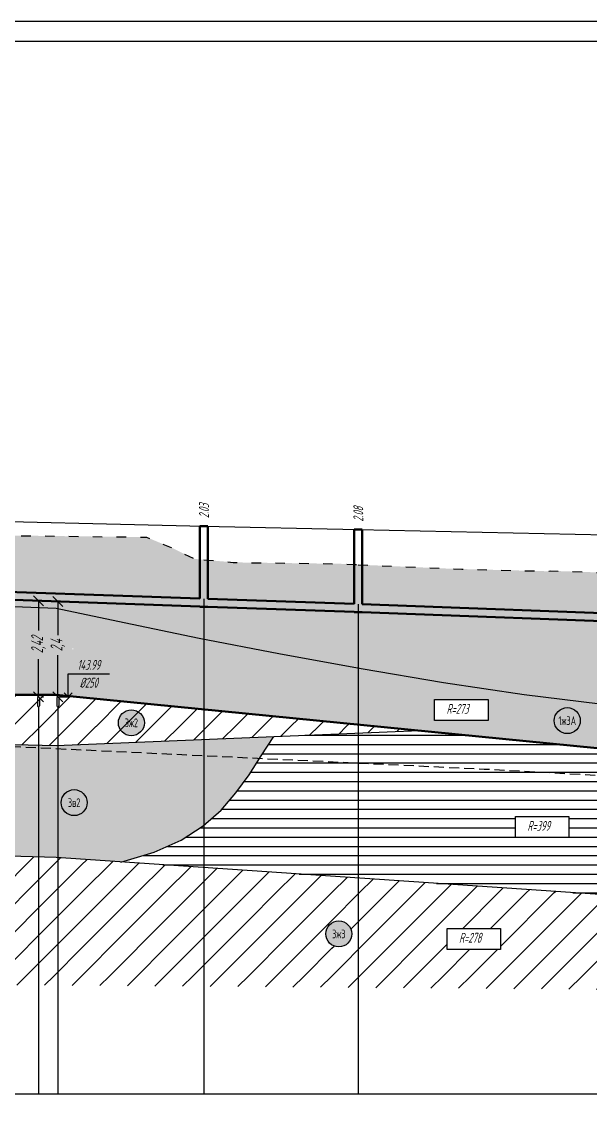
# Model space of a CAD drawing. Header units: metres. Extents: x -34 to 1749, y -3376 to -2956.
# Drawn here: x 1009.8 to 1152.9, y -3228.7 to -2956.5 of the extents above; entities that cross this region are included whole.
import ezdxf
from ezdxf.enums import TextEntityAlignment as Align

# ---------------------------------------------------------------- set-up
doc = ezdxf.new("R2010")
doc.units = ezdxf.units.M
doc.header["$LTSCALE"] = 0.2
doc.linetypes.add('ACAD_ISO03W100', pattern=[30, 12, -18])
doc.linetypes.add('штриховая', pattern=[19.05, 12.7, -6.35])
for name, color, linetype in [('МГТ_ИГ_Геология', 252, 'Continuous'), ('Примыкания', 7, 'Continuous'), ('Проектная земля', 7, 'Continuous'), ('Таблица', 7, 'Continuous'), ('Трубы', 7, 'Continuous'), ('Узлы', 7, 'Continuous'), ('Чёрная земля', 7, 'ACAD_ISO03W100')]:
    doc.layers.add(name, color=color, linetype=linetype)
doc.layers.add('МГТ_НВК_рабочий', color=171, linetype='Continuous', lineweight=30)
doc.styles.add('SPDS', font='SPDS', dxfattribs={"width": 0.7, "oblique": 15, "height": 2.5})
doc.styles.get("Standard").update_dxf_attribs({"font": 'SPDS.shx', "width": 0.7, "oblique": 15, "height": 3})
doc.styles.add('Стиль Simplex', font='simplex.shx')
doc.dimstyles.new('ISO-25', dxfattribs={"dimtxt": 2.5, "dimasz": 2.5, "dimexe": 1.25, "dimexo": 0.625, "dimtad": 1, "dimtxsty": 'Standard', "dimcen": 2.5, "dimadec": 0, "dimazin": 0, "dimtfac": 1, "dimtmove": 0, "dimatfit": 3, "dimfxl": 1, "dimarcsym": 0})
pattern_1 = [(225, (-1.154, -2839.8476), (3e-16, -3), [2.1213, -2.121341]), (315, (-2.654, -2838.3476), (3, 0), [2.1213, -2.121341]), (45, (-4.154, -2839.8476), (0, 3), [2.1213, -2.121341]), (135, (-2.654, -2841.3476), (-3, 3e-16), [2.1213, -2.121341])]

# ---------------------------------------------------------------- blocks, each defined once
blk = doc.blocks.new('круг1_-26_3_-64_')
at = {"layer": 'МГТ_ИГ_Геология', "true_color": 0xffffff}
blk.add_hatch(color=7, dxfattribs=at).paths.add_polyline_path([(-0.327, 0, 1), (0.327, 0, 1)])
at = {"color": 7, "lineweight": 25}
blk.add_circle((0, 0), 0.327, dxfattribs=at)
at = {"layer": 'МГТ_ИГ_Геология', "style": 'Стиль Simplex', "width": 0.590909}
blk.add_text('1ж3А', height=0.22, dxfattribs=at).set_placement((0, 0), align=Align.MIDDLE_CENTER)
blk = doc.blocks.new('круг3_-26_3')
at = {"true_color": 0xffffff}
blk.add_hatch(color=7, dxfattribs=at).paths.add_polyline_path([(-0.327, 0, 1), (0.327, 0, 1)])
at = {"color": 7, "lineweight": 25}
blk.add_circle((0, 0), 0.327, dxfattribs=at)
at = {"color": 7, "lineweight": 25, "style": 'Стиль Simplex', "width": 0.590909}
blk.add_text('3ж3', height=0.22, dxfattribs=at).set_placement((0, 0), align=Align.MIDDLE_CENTER)
blk = doc.blocks.new('круг3_-30_2')
at = {"true_color": 0xffffff}
blk.add_hatch(color=7, dxfattribs=at).paths.add_polyline_path([(-0.327, 0, 1), (0.327, 0, 1)])
at = {"color": 7, "lineweight": 25}
blk.add_circle((0, 0), 0.327, dxfattribs=at)
at = {"color": 7, "lineweight": 25, "style": 'Стиль Simplex', "width": 0.590909}
blk.add_text('3в2', height=0.22, dxfattribs=at).set_placement((0, 0), align=Align.MIDDLE_CENTER)
blk = doc.blocks.new('круг3_-26_2')
at = {"true_color": 0xffffff}
blk.add_hatch(color=7, dxfattribs=at).paths.add_polyline_path([(-0.327, 0, 1), (0.327, 0, 1)])
at = {"color": 7, "lineweight": 25}
blk.add_circle((0, 0), 0.327, dxfattribs=at)
at = {"color": 7, "lineweight": 25, "style": 'Стиль Simplex', "width": 0.590909}
blk.add_text('3ж2', height=0.22, dxfattribs=at).set_placement((0, 0), align=Align.MIDDLE_CENTER)
blk = doc.blocks.new('31231')
at = {"layer": 'МГТ_ИГ_Геология'}
blk.add_lwpolyline([(153.57, -218.19), (167.02, -218.19), (167.02, -223.48), (153.57, -223.48)], close=True, dxfattribs=at)
at = {"layer": 'МГТ_ИГ_Геология', "insert": (156.56, -219.29), "char_height": 2.5, "attachment_point": 1}
blk.add_mtext_dynamic_manual_height_columns('R=273', width=10.097, gutter_width=15, heights=[0], dxfattribs=at)
blk = doc.blocks.new('уенрке')
at = {"layer": 'МГТ_ИГ_Геология'}
blk.add_lwpolyline([(147.85, -230.19), (161.29, -230.19), (161.29, -235.48), (147.85, -235.48)], close=True, dxfattribs=at)
at = {"layer": 'МГТ_ИГ_Геология', "insert": (150.84, -231.29), "char_height": 2.5, "attachment_point": 1}
blk.add_mtext_dynamic_manual_height_columns('R=278', width=10.097, gutter_width=15, heights=[0], dxfattribs=at)
blk = doc.blocks.new('онгшлш')
at = {"layer": 'МГТ_ИГ_Геология'}
blk.add_lwpolyline([(147.85, -230.19), (161.29, -230.19), (161.29, -235.48), (147.85, -235.48)], close=True, dxfattribs=at)
at = {"layer": 'МГТ_ИГ_Геология', "insert": (150.84, -231.29), "char_height": 2.5, "attachment_point": 1}
blk.add_mtext_dynamic_manual_height_columns('R=399', width=10.097, gutter_width=15, heights=[0], dxfattribs=at)
blk = doc.blocks.new('_OBLIQUE')
at = {"color": 0, "linetype": 'ByBlock', "lineweight": -2}
blk.add_line((0.5, 0.5), (-0.5, -0.5), dxfattribs=at)
blk = doc.blocks.new('*D55')
at = {"layer": 'Defpoints', "color": 0, "transparency": 16777216}
for p in [(1014.01, -3102.33), (1014.01, -3126.54), (1014.01, -3126.54)]:
    blk.add_point(p, dxfattribs=at)
at = {"layer": 'Примыкания', "color": 0, "lineweight": -2, "transparency": 16777216}
for p, q in [((1014.01, -3102.33), (1014.01, -3109.82)), ((1014.63, -3102.33), (1015.26, -3102.33)), ((1014.01, -3126.54), (1014.01, -3117.07)), ((1014.63, -3126.54), (1015.26, -3126.54))]:
    blk.add_line(p, q, dxfattribs=at)
at = {"layer": 'Примыкания', "color": 0, "lineweight": -2, "transparency": 16777216, "xscale": 2.5, "yscale": 2.5, "zscale": 2.5}
for p, rotation in [((1014.01, -3102.33), 89.99526708163629), ((1014.01, -3126.54), 269.9952670816364)]:
    blk.add_blockref('_OBLIQUE', p, dxfattribs=dict(at, rotation=rotation))
at = {"layer": 'Примыкания', "color": 0, "transparency": 16777216, "insert": (1014.01, -3113.45), "char_height": 3, "width": 5.8875, "attachment_point": 5, "rotation": 89.9953}
blk.add_mtext('2,42', dxfattribs=at)
blk = doc.blocks.new('*D56')
at = {"layer": 'Defpoints', "color": 0, "transparency": 16777216}
for p in [(1018.89, -3102.5), (1018.89, -3126.54), (1018.89, -3126.54)]:
    blk.add_point(p, dxfattribs=at)
at = {"layer": 'Примыкания', "color": 0, "lineweight": -2, "transparency": 16777216}
for p, q in [((1018.89, -3102.5), (1018.89, -3111.02)), ((1019.51, -3102.5), (1020.14, -3102.5)), ((1018.89, -3126.54), (1018.89, -3116.04)), ((1019.51, -3126.54), (1020.14, -3126.54))]:
    blk.add_line(p, q, dxfattribs=at)
at = {"layer": 'Примыкания', "color": 0, "lineweight": -2, "transparency": 16777216, "xscale": 2.5, "yscale": 2.5, "zscale": 2.5}
for p, rotation in [((1018.89, -3102.5), 89.9952336208488), ((1018.89, -3126.54), 269.9952336208488)]:
    blk.add_blockref('_OBLIQUE', p, dxfattribs=dict(at, rotation=rotation))
at = {"layer": 'Примыкания', "color": 0, "transparency": 16777216, "insert": (1018.89, -3113.53), "char_height": 3, "width": 4.575, "attachment_point": 5, "rotation": 89.9952}
blk.add_mtext('2,4', dxfattribs=at)

msp = doc.modelspace()

# ---------------------------------------------------------------- hatches: boundary and pattern name
at = {"layer": 'МГТ_ИГ_Геология'}
h = msp.add_hatch(dxfattribs=at)
h.set_pattern_fill('GR24', color=256, scale=10, style=0, pattern_type=2)
h.set_pattern_definition(pattern_1)
h.paths.add_polyline_path([(1269.558, -3099.874), (1267.93, -3099.874), (1257.264, -3093.811), (1256.493, -3093.663), (1233.421, -3093.269), (1213.953, -3092.957), (1208.337, -3092.826), (1207.68, -3092.671), (1195.604, -3091.422), (1188.252, -3095.485), (1187.318, -3095.595), (1185.31, -3095.832), (1179.102, -3095.954), (1174.596, -3096.055), (1172.574, -3095.79), (1142.861, -3094.781), (1142.208, -3094.901), (1140.585, -3094.85), (1120.595, -3094.332), (1117.683, -3094.253), (1094.517, -3093.231), (1093.7, -3093.208), (1090.817, -3093.033), (1063.074, -3092.657), (1063.028, -3092.652), (1063.023, -3092.652), (1062.995, -3092.65), (1055.675, -3092), (1053.279, -3091.787), (1047.388, -3088.884), (1041.216, -3086.317), (989.223, -3085.661), (986.686, -3085.922), (986.686, -3102.963), (1018.486, -3104.165), (1035.591, -3107.832), (1054.469, -3111.707), (1074.548, -3115.621), (1095.254, -3119.407), (1116.014, -3122.898), (1136.253, -3125.926), (1155.398, -3128.322), (1172.875, -3129.921), (1217.155, -3129.087), (1269.558, -3114.874)])
h.paths.add_polyline_path([(1162.035, -3113.484, -1), (1155.489, -3113.484, -1)], flags=16)
h.paths.add_polyline_path([(990.905, -3097.519), (989.475, -3097.519), (990.175, -3096.089)], flags=16)
h.paths.add_polyline_path([(1156.695, -3115.134), (1160.829, -3115.134), (1160.829, -3111.834), (1156.695, -3111.834)], flags=8)
h.paths.add_polyline_path([(1168.466, -3116.616), (1173.361, -3116.616), (1173.361, -3110.616), (1168.466, -3110.616)], flags=24)
h.paths.add_polyline_path([(1261.88, -3114.924), (1269.108, -3114.924), (1269.108, -3111.624), (1261.88, -3111.624)], flags=24)
h.paths.add_polyline_path([(1261.88, -3103.924), (1269.108, -3103.924), (1269.108, -3100.624), (1261.88, -3100.624)], flags=24)
h.paths.add_polyline_path([(987.136, -3103.075), (991.951, -3103.075), (991.951, -3099.775), (987.136, -3099.775)], flags=25)
h.paths.add_polyline_path([(987.136, -3086.475), (992.26, -3086.475), (992.26, -3083.175), (987.136, -3083.175)], flags=9)
h.paths.add_polyline_path([(1157.891, -3120.931), (1171.334, -3120.931), (1171.334, -3126.226), (1157.891, -3126.226)], flags=16)
h.paths.add_polyline_path([(1160.093, -3125.327), (1167.643, -3125.327), (1168.688, -3121.426), (1161.138, -3121.426)], flags=8)
h = msp.add_hatch(dxfattribs=at)
h.set_pattern_fill('GR24', color=256, scale=10, style=0, pattern_type=2)
h.set_pattern_definition(pattern_1)
h.paths.add_polyline_path([(1095.254, -3119.407), (1074.548, -3115.621), (1054.469, -3111.707), (1035.591, -3107.832), (1018.486, -3104.165), (986.686, -3102.963), (986.686, -3126.025), (1018.486, -3126.035), (1172.574, -3141.179), (1217.155, -3129.087), (1172.875, -3129.921), (1155.398, -3128.322), (1136.253, -3125.926), (1116.014, -3122.898)])
edge = h.paths.add_edge_path(flags=16)
edge.add_arc((1022.65, -3114.425), 0.143, 0, 360)
h.paths.add_polyline_path([(990.956, -3107.775), (989.416, -3107.775), (989.416, -3106.275), (990.956, -3106.275)], flags=16)
edge = h.paths.add_edge_path(flags=16)
edge.add_arc((1147.138, -3132.517), 3.273, 0, 360)
h.paths.add_polyline_path([(984.686, -3103.025), (858.507, -3111.064), (858.507, -3129.064), (962.563, -3128.97), (969.857, -3127.834), (984.686, -3126.025)])
edge = h.paths.add_edge_path(flags=16)
edge.add_arc((915.126, -3118.371), 3.273, 0, 360)
h.paths.add_polyline_path([(987.136, -3126.075), (993.48, -3126.075), (993.48, -3122.775), (987.136, -3122.775)], flags=17)
h.paths.add_polyline_path([(912.224, -3120.021), (918.028, -3120.021), (918.028, -3116.721), (912.224, -3116.721)], flags=16)
h.paths.add_polyline_path([(976.946, -3126.075), (984.236, -3126.075), (984.236, -3122.775), (976.946, -3122.775)], flags=16)
h.paths.add_polyline_path([(858.957, -3129.114), (864.019, -3129.114), (864.019, -3125.814), (858.957, -3125.814)])
h.paths.add_polyline_path([(935.304, -3115.016), (948.746, -3115.016), (948.746, -3120.311), (935.304, -3120.311)], flags=16)
h.paths.add_polyline_path([(937.478, -3119.516), (945.144, -3119.516), (946.217, -3115.511), (938.551, -3115.511)], flags=8)
h.paths.add_polyline_path([(1113.745, -3127.195), (1127.188, -3127.195), (1127.188, -3132.49), (1113.745, -3132.49)], flags=16)
h.paths.add_polyline_path([(1115.919, -3131.695), (1123.586, -3131.695), (1124.659, -3127.69), (1116.992, -3127.69)], flags=8)
h = msp.add_hatch(dxfattribs=at)
h.set_pattern_fill('GR07', color=256, scale=10, style=0, pattern_type=2)
h.set_pattern_definition([(0, (-4.244, -2839.8476), (0, 7), [16.33, 0]), (0, (-4.244, -2837.5176), (0, 7), [16.33, 0]), (0, (-4.244, -2835.1776), (0, 7), [16.33, 0])])
h.paths.add_polyline_path([(1225.374, -3154.921), (1238.11, -3148.246), (1249.955, -3141.674), (1260.555, -3135.464), (1269.558, -3129.874), (1269.558, -3114.874), (1172.574, -3141.179), (1109.599, -3134.989), (1073.232, -3136.497), (1070.092, -3141.358), (1067.017, -3146.127), (1063.738, -3150.721), (1059.983, -3155.055), (1055.479, -3159.047), (1049.956, -3162.611), (1043.142, -3165.665), (1034.765, -3168.126), (1172.576, -3177.475), (1185.347, -3172.976), (1198.639, -3167.545), (1212.1, -3161.44)])
h.paths.add_polyline_path([(1163.214, -3158.397, -1), (1156.668, -3158.397, -1)], flags=16)
h.paths.add_polyline_path([(1157.906, -3160.047), (1161.977, -3160.047), (1161.977, -3156.747), (1157.906, -3156.747)], flags=8)
h.paths.add_polyline_path([(1171.411, -3160.619), (1176.078, -3160.619), (1176.078, -3154.619), (1171.411, -3154.619)], flags=24)
h.paths.add_polyline_path([(1261.88, -3129.924), (1269.108, -3129.924), (1269.108, -3126.624), (1261.88, -3126.624)], flags=24)
h.paths.add_polyline_path([(1134.1, -3156.663), (1147.542, -3156.663), (1147.542, -3161.958), (1134.1, -3161.958)], flags=16)
h.paths.add_polyline_path([(1136.263, -3161.01), (1143.943, -3161.01), (1144.975, -3157.158), (1137.295, -3157.158)], flags=8)
h = msp.add_hatch(dxfattribs=at)
h.set_pattern_fill('GR38', color=256, scale=10, style=0, pattern_type=2)
h.set_pattern_definition([(45, (20.481, -2889.003), (0, 21), [9.8995, -19.799]), (45, (34.481, -2903.003), (0, 21), [9.8995, -19.799]), (45, (20.481, -2903.003), (0, 21), [14.142, -15.5565]), (45, (30.481, -2893.003), (0, 21), [15.556, -14.1425]), (45, (27.481, -2903.003), (0, 21), [19.799, -9.8995]), (45, (20.481, -2896.003), (0, 21), [19.799, -9.8995])])
h.paths.add_polyline_path([(1018.486, -3126.035), (986.686, -3126.025), (986.686, -3138.025), (1018.486, -3138.766), (1109.599, -3134.989)])
edge = h.paths.add_edge_path(flags=16)
edge.add_arc((1018.055, -3132.052), 0.325, 0, 360)
h.paths.add_polyline_path([(990.956, -3127.775), (989.416, -3127.775), (989.416, -3126.275), (990.956, -3126.275)], flags=16)
h.paths.add_polyline_path([(984.686, -3126.025), (969.857, -3127.834), (955.269, -3130.106), (940.668, -3132.639), (925.797, -3135.228), (910.402, -3137.669), (894.225, -3139.758), (984.686, -3138.025)])
edge = h.paths.add_edge_path(flags=16)
edge.add_arc((971.154, -3131.611), 3.273, 0, 360)
h.paths.add_polyline_path([(987.136, -3138.075), (992.198, -3138.075), (992.198, -3134.775), (987.136, -3134.775)], flags=17)
h.paths.add_polyline_path([(968.871, -3133.261), (973.437, -3133.261), (973.437, -3129.961), (968.871, -3129.961)], flags=0)
h.paths.add_polyline_path([(971.396, -3142.297), (984.524, -3142.297), (984.524, -3137.268), (971.396, -3137.268)])
h.paths.add_polyline_path([(976.946, -3138.075), (984.236, -3138.075), (984.236, -3134.775), (976.946, -3134.775)], flags=16)
h = msp.add_hatch(dxfattribs=at)
h.set_pattern_fill('GR28', color=256, scale=10, style=0, pattern_type=2)
h.set_pattern_definition([(90, (-4.154, -2839.7676), (-2.5, 2.5), [0.11, -4.89]), (45, (-4.154, -2839.6576), (-2.5, 2.5), [0.113137, -3.422397]), (0, (-4.074, -2839.5776), (2.5, 2.5), [0.11, -4.89]), (315, (-3.964, -2839.5776), (2.5, 2.5), [0.113137, -3.422397]), (90, (-3.884, -2839.7676), (-2.5, 2.5), [0.11, -4.89]), (45, (-3.964, -2839.8476), (-2.5, 2.5), [0.113137, -3.422397]), (0, (-4.074, -2839.8476), (2.5, 2.5), [0.11, -4.89]), (315, (-4.154, -2839.7676), (2.5, 2.5), [0.113137, -3.422397])])
h.paths.add_polyline_path([(1067.017, -3146.127), (1070.092, -3141.358), (1073.232, -3136.497), (1018.486, -3138.766), (986.686, -3138.025), (986.686, -3166.056), (1018.49, -3167.021), (1034.765, -3168.126), (1043.142, -3165.665), (1049.956, -3162.611), (1055.479, -3159.047), (1059.983, -3155.055), (1063.738, -3150.721)])
h.paths.add_polyline_path([(993.704, -3151.987, -1), (990.238, -3151.987, -1)], flags=16)
h.paths.add_polyline_path([(990.905, -3147.519), (989.475, -3147.519), (990.175, -3146.089)], flags=16)
h.paths.add_polyline_path([(990.175, -3161.089), (990.905, -3162.519), (989.475, -3162.519)], flags=16)
h.paths.add_polyline_path([(1026.265, -3153.167, -1), (1019.72, -3153.167, -1)], flags=16)
h.paths.add_polyline_path([(984.686, -3138.025), (894.225, -3139.758), (877.012, -3141.291), (858.507, -3142.064), (858.507, -3160.064), (867.783, -3160.708), (875.167, -3161.248), (881.382, -3161.759), (887.151, -3162.318), (893.199, -3163.002), (900.248, -3163.885), (909.022, -3165.044), (920.245, -3166.556), (984.686, -3166.025)])
h.paths.add_polyline_path([(904.182, -3151.701, -1), (910.728, -3151.701, -1)], flags=16)
h.paths.add_polyline_path([(890.454, -3151.025, -1), (893.92, -3151.025, -1)], flags=16)
h.paths.add_polyline_path([(892.082, -3152.044), (891.754, -3151.956), (891.542, -3151.694), (891.362, -3151.398), (891.362, -3151.294), (891.402, -3151.464), (891.542, -3151.694), (891.712, -3151.904), (891.822, -3151.974), (892.082, -3152.044), (892.385, -3152.018), (892.432, -3151.974), (892.312, -3152.024)], flags=0)
h.paths.add_polyline_path([(987.136, -3166.075), (992.198, -3166.075), (992.198, -3162.775), (987.136, -3162.775)], flags=25)
h.paths.add_polyline_path([(905.265, -3153.351), (909.645, -3153.351), (909.645, -3150.051), (905.265, -3150.051)], flags=8)
h.paths.add_polyline_path([(925.496, -3153.461), (930.163, -3153.461), (930.163, -3147.461), (925.496, -3147.461)], flags=24)
h.paths.add_polyline_path([(976.946, -3166.075), (984.236, -3166.075), (984.236, -3162.775), (976.946, -3162.775)], flags=24)
h.paths.add_polyline_path([(971.396, -3142.297), (984.524, -3142.297), (984.524, -3137.268), (971.396, -3137.268)], flags=9)
h.paths.add_polyline_path([(858.957, -3160.114), (864.019, -3160.114), (864.019, -3156.814), (858.957, -3156.814)], flags=25)
h.paths.add_polyline_path([(935.305, -3150.5), (948.748, -3150.5), (948.748, -3155.794), (935.305, -3155.794)], flags=16)
h.paths.add_polyline_path([(937.507, -3154.702), (945.232, -3154.702), (946.225, -3150.994), (938.5, -3150.994)], flags=8)
h = msp.add_hatch(dxfattribs=at)
h.set_pattern_fill('GR38', color=256, scale=10, style=0, pattern_type=2)
h.set_pattern_definition([(45, (-4.154, -2825.848), (0, 21), [9.8995, -19.799]), (45, (9.846, -2839.848), (0, 21), [9.8995, -19.799]), (45, (-4.154, -2839.848), (0, 21), [14.142, -15.5565]), (45, (5.846, -2829.848), (0, 21), [15.556, -14.1425]), (45, (2.846, -2839.848), (0, 21), [19.799, -9.8995]), (45, (-4.154, -2832.848), (0, 21), [19.799, -9.8995])])
h.paths.add_polyline_path([(1269.558, -3159.953), (1215.661, -3159.691), (1212.1, -3161.44), (1198.639, -3167.545), (1185.347, -3172.976), (1172.576, -3177.475), (1018.49, -3167.021), (986.686, -3166.056), (986.686, -3197.363), (986.973, -3197.308), (987.017, -3197.285), (986.686, -3197.365), (986.686, -3197.963), (986.935, -3197.916), (987.017, -3197.875), (986.686, -3197.967), (986.686, -3198.933), (1213.139, -3200.635), (1243.488, -3197.661, -0.5450264), (1248.975, -3197.27), (1269.558, -3195.874)])
h.paths.add_polyline_path([(1086.348, -3186.233, -1), (1092.894, -3186.233, -1)], flags=16)
h.paths.add_polyline_path([(1235.854, -3180.18, -1), (1242.4, -3180.18, -1)], flags=16)
h.paths.add_polyline_path([(990.956, -3182.775), (989.416, -3182.775), (989.416, -3181.275), (990.956, -3181.275)], flags=16)
h.paths.add_polyline_path([(1087.338, -3187.883), (1091.904, -3187.883), (1091.904, -3184.583), (1087.338, -3184.583)], flags=8)
h.paths.add_polyline_path([(1236.843, -3181.83), (1241.41, -3181.83), (1241.41, -3178.53), (1236.843, -3178.53)], flags=8)
h.paths.add_polyline_path([(1261.88, -3195.924), (1269.108, -3195.924), (1269.108, -3192.624), (1261.88, -3192.624)], flags=24)
h.paths.add_polyline_path([(1261.958, -3163.292), (1269.187, -3163.292), (1269.187, -3159.992), (1261.958, -3159.992)], flags=24)
h.paths.add_polyline_path([(1116.887, -3184.853), (1130.329, -3184.853), (1130.329, -3190.148), (1116.887, -3190.148)], flags=16)
h.paths.add_polyline_path([(1119.089, -3189.249), (1126.683, -3189.249), (1127.728, -3185.348), (1120.134, -3185.348)], flags=8)

# ---------------------------------------------------------------- linework, layer by layer
at = {"layer": 'МГТ_ИГ_Геология', "linetype": 'Continuous', "lineweight": 25, "flags": 128}
for points in [[(986.686, -3102.963), (1018.486, -3104.165), (1035.591, -3107.832), (1054.469, -3111.707), (1074.548, -3115.621), (1095.254, -3119.407), (1116.014, -3122.898), (1136.253, -3125.926), (1155.398, -3128.322), (1172.875, -3129.921), (1217.155, -3129.087)], [(986.686, -3138.025), (1018.486, -3138.766), (1109.896, -3134.977)], [(1034.765, -3168.126), (1043.142, -3165.665), (1049.956, -3162.611), (1055.479, -3159.047), (1059.983, -3155.055), (1063.738, -3150.721), (1067.017, -3146.127), (1070.092, -3141.358), (1073.232, -3136.497)], [(1172.576, -3177.475), (1018.49, -3167.021), (985.686, -3166.025)]]:
    msp.add_lwpolyline(points, dxfattribs=at)
at = {"layer": 'МГТ_ИГ_Геология', "linetype": 'Continuous', "lineweight": 50, "flags": 128}
msp.add_lwpolyline([(986.686, -3126.025), (1018.486, -3126.035), (1172.574, -3141.179), (1269.558, -3114.874)], dxfattribs=at)
at = {"layer": 'МГТ_ИГ_Геология', "color": 5, "linetype": 'штриховая', "lineweight": 30, "flags": 128}
msp.add_lwpolyline([(858.507, -3142.214), (984.686, -3138.025), (986.686, -3138.025), (1126.195, -3144.703), (1187.318, -3148.072), (1269.558, -3146.874), (1359.609, -3139.479), (1410.12, -3135.879), (1474.564, -3150.98)], dxfattribs=at)
at = {"layer": 'МГТ_НВК_рабочий', "color": 0, "lineweight": -2}
msp.add_lwpolyline([(-34.345, -3376.467), (1748.655, -3376.467), (1748.655, -2956.467), (-34.345, -2956.467)], close=True, dxfattribs=at)
at = {"layer": 'МГТ_НВК_рабочий', "color": 0}
msp.add_lwpolyline([(1743.655, -2961.467), (-14.345, -2961.467), (-14.345, -3366.467), (1743.655, -3366.467)], close=True, dxfattribs=at)
at = {"layer": 'Примыкания'}
for p, q in [((1013.757, -3126.791), (1013.757, -3128.791)), ((1014.257, -3126.791), (1014.257, -3128.791)), ((1018.636, -3126.792), (1018.636, -3128.792)), ((1019.136, -3126.792), (1019.136, -3128.792)), ((1014.007, -3129.041), (1014.007, -3226.467)), ((1018.886, -3129.042), (1018.886, -3226.467))]:
    msp.add_line(p, q, dxfattribs=at)
at = {"layer": 'Примыкания', "color": 0, "flags": 128}
for points in [[(1018.886, -3126.542), (1021.455, -3126.542), (1021.455, -3120.717), (1031.855, -3120.717)], [(1020.455, -3125.542), (1021.455, -3126.542), (1022.455, -3125.542)]]:
    msp.add_lwpolyline(points, dxfattribs=at)
at = {"layer": 'Примыкания'}
for centre, start, end in [((1014.007, -3126.791), 360, 180), ((1018.886, -3126.792), 360, 180), ((1014.007, -3128.791), 180, 0), ((1018.886, -3128.792), 180, 0)]:
    msp.add_arc(centre, 0.25, start, end, dxfattribs=at)
at = {"layer": 'Проектная земля', "flags": 128}
for points in [[(985.687, -3081.828), (1055.675, -3083.507)], [(1055.675, -3083.507), (1094.518, -3084.382)], [(1094.518, -3084.382), (1172.575, -3086.082)]]:
    msp.add_lwpolyline(points, dxfattribs=at)
at = {"layer": 'Таблица'}
msp.add_line((857.507, -3226.467), (1474.12, -3226.467), dxfattribs=at)
at = {"layer": 'Трубы', "lineweight": 50, "flags": 128}
for points in [[(986.687, -3099.373), (1054.675, -3101.752)], [(986.687, -3101.373), (1054.675, -3103.752)], [(1056.675, -3101.822), (1093.518, -3103.112)], [(1056.675, -3103.822), (1093.518, -3105.112)], [(1095.518, -3103.184), (1171.575, -3106.037)], [(1095.518, -3105.184), (1171.575, -3108.037)]]:
    msp.add_lwpolyline(points, dxfattribs=at)
at = {"layer": 'Узлы', "lineweight": 50}
for p, q in [((1054.675, -3083.507), (1056.675, -3083.507)), ((1054.675, -3083.507), (1054.675, -3101.752)), ((1056.675, -3083.507), (1056.675, -3101.822)), ((1093.518, -3084.382), (1095.518, -3084.382)), ((1093.518, -3084.382), (1093.518, -3103.112)), ((1095.518, -3084.382), (1095.518, -3103.184)), ((1054.675, -3103.752), (1054.675, -3103.813)), ((1054.675, -3103.813), (1056.675, -3103.813)), ((1056.675, -3103.822), (1056.675, -3103.813)), ((1093.518, -3105.112), (1093.518, -3105.173)), ((1093.518, -3105.173), (1095.518, -3105.173)), ((1095.518, -3105.184), (1095.518, -3105.173))]:
    msp.add_line(p, q, dxfattribs=at)
at = {"layer": 'Узлы'}
for p, q in [((1055.675, -3101.813), (1055.675, -3226.467)), ((1094.518, -3103.173), (1094.518, -3226.467))]:
    msp.add_line(p, q, dxfattribs=at)
at = {"layer": 'Чёрная земля', "flags": 128}
for points in [[(985.687, -3086.04), (989.223, -3085.675), (1041.217, -3086.331), (1047.388, -3088.899), (1053.279, -3091.801), (1055.675, -3092.014)], [(1055.675, -3092.014), (1062.995, -3092.664), (1063.023, -3092.667), (1063.271, -3092.674), (1090.818, -3093.048), (1093.7, -3093.222), (1094.518, -3093.246)], [(1094.518, -3093.246), (1117.683, -3094.267), (1120.596, -3094.347), (1140.585, -3094.865), (1142.208, -3094.915), (1142.861, -3094.796), (1172.575, -3095.805)]]:
    msp.add_lwpolyline(points, dxfattribs=at)

# ---------------------------------------------------------------- block references
at = {"layer": 'МГТ_ИГ_Геология', "color": 3}
for name, p in [('31231', (960.172, -2909.008)), ('онгшлш', (986.252, -2926.474)), ('уенрке', (969.039, -2954.665))]:
    msp.add_blockref(name, p, dxfattribs=at)
at = {"layer": 'МГТ_ИГ_Геология', "xscale": 10, "yscale": 10, "zscale": 10}
for name, p in [('круг3_-26_2', (1037.401, -3133.061)), ('круг1_-26_3_-64_', (1147.138, -3132.517)), ('круг3_-30_2', (1022.992, -3153.167)), ('круг3_-26_3', (1089.621, -3186.233))]:
    msp.add_blockref(name, p, dxfattribs=at)

# ---------------------------------------------------------------- texts
at = {"layer": 'Примыкания', "color": 0, "style": 'SPDS', "oblique": 15, "width": 0.7}
for s, p in [('143.99', (1026.655, -3118.465)), ('%%C250', (1026.655, -3122.965))]:
    msp.add_text(s, height=2.5, dxfattribs=at).set_placement(p, align=Align.MIDDLE_CENTER)
at = {"layer": 'Узлы', "oblique": 15, "width": 0.7}
for s, p in [('2.03', (1055.675, -3081.507)), ('2.08', (1094.518, -3082.382))]:
    msp.add_text(s, height=2.5, rotation=90, dxfattribs=at).set_placement(p, align=Align.MIDDLE_LEFT)

# ---------------------------------------------------------------- dimensions: what is measured, and where the dimension line sits
at = {"layer": 'Примыкания'}
for base, p1, p2, angle, picture, middle in [((1014.009, -3126.541), (1014.009, -3102.329), (1014.007, -3126.541), 269.99527, '*D55', (1014.007, -3113.448)), ((1018.888, -3126.542), (1018.888, -3102.5), (1018.886, -3126.542), 269.99523, '*D56', (1018.886, -3113.534))]:
    dim = msp.add_linear_dim(base=base, p1=p1, p2=p2, angle=angle, dimstyle='ISO-25', override={"dimlfac": 0.1, "dimtxsty": 'Standard', "dimblk": 'OBLIQUE', "dimtmove": 2}, dxfattribs=at)
    dim.commit()
    dim.dimension.update_dxf_attribs({"geometry": picture, "text_midpoint": middle, "dimtype": 161})

doc.saveas('drawing.dxf')
